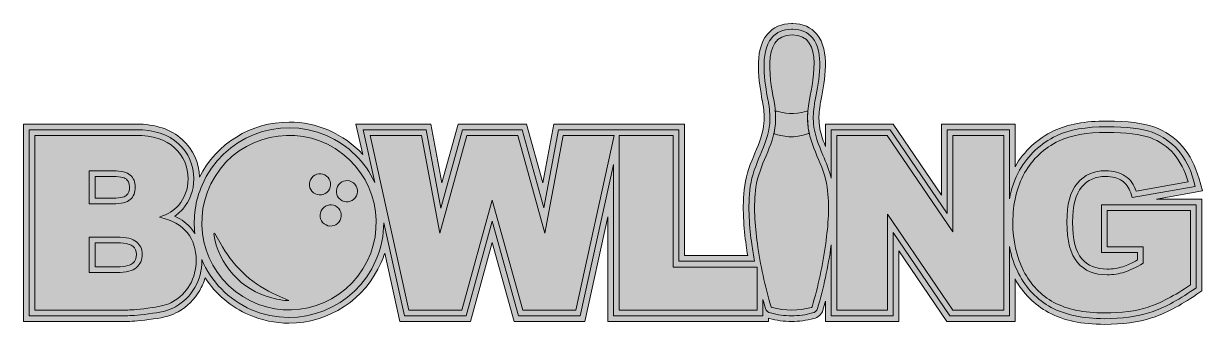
# Model space of a CAD drawing. Header units: inches. Extents: x 0.01 to 10.01, y -2.81 to -0.21.
import ezdxf

# ---------------------------------------------------------------- set-up
doc = ezdxf.new("R2010")
doc.units = ezdxf.units.IN
doc.header["$MEASUREMENT"] = 0
doc.layers.add('Layer 1', color=7, linetype='Continuous')

# ---------------------------------------------------------------- blocks, each defined once
blk = doc.blocks.new('block 3')
at = {"layer": 'Layer 1', "true_color": 0xcccccb}
h = blk.add_hatch(color=254, dxfattribs=at)
h.dxf.hatch_style = 2
edge = h.paths.add_edge_path()
edge.add_spline(control_points=[(6.5325, -0.3099), (6.2498, -0.3043), (6.3577, -0.7488), (6.381, -0.8895), (6.3905, -0.9466), (6.3937, -1.0046), (6.3894, -1.0623), (6.3749, -1.2564), (6.2509, -1.41), (6.2249, -1.5997), (6.2033, -1.7577), (6.2158, -1.9201), (6.2374, -2.0774), (6.2622, -2.2582), (6.3004, -2.4389), (6.3528, -2.6138), (6.3535, -2.6163), (6.3559, -2.6181), (6.3585, -2.6181), (6.3585, -2.6181), (6.3623, -2.6191), (6.3623, -2.6191), (6.4713, -2.6488), (6.5863, -2.6485), (6.6951, -2.6182), (6.6951, -2.6182), (6.6951, -2.6182), (6.6951, -2.6182), (6.6977, -2.6182), (6.7001, -2.6164), (6.7008, -2.6139), (6.7533, -2.439), (6.7916, -2.2583), (6.8165, -2.0775), (6.8381, -1.9202), (6.8508, -1.7578), (6.8292, -1.5998), (6.8033, -1.4102), (6.6794, -1.2565), (6.665, -1.0624), (6.6607, -1.0046), (6.664, -0.9466), (6.6735, -0.8895), (6.6968, -0.7489), (6.8152, -0.3045), (6.5325, -0.3099)], knot_values=[0, 0, 0, 0, 1, 1, 1, 2, 2, 2, 3, 3, 3, 4, 4, 4, 5, 5, 5, 6, 6, 6, 7, 7, 7, 8, 8, 8, 9, 9, 9, 10, 10, 10, 11, 11, 11, 12, 12, 12, 13, 13, 13, 14, 14, 14, 15, 15, 15, 15], degree=3, periodic=1)
at = {"layer": 'Layer 1', "true_color": 0xee3c39}
h = blk.add_hatch(color=20, dxfattribs=at)
h.dxf.hatch_style = 2
edge = h.paths.add_edge_path()
edge.add_spline(control_points=[(6.67, -1.1456), (6.5504, -1.192), (6.4428, -1.1691), (6.3836, -1.1479), (6.3795, -1.1464), (6.3774, -1.1422), (6.3784, -1.1379), (6.3837, -1.1133), (6.3875, -1.0883), (6.3894, -1.0624), (6.3917, -1.0294), (6.3918, -0.9966), (6.3896, -0.9637), (6.3892, -0.9575), (6.395, -0.953), (6.4009, -0.9549), (6.458, -0.9735), (6.5503, -0.9899), (6.6535, -0.9565), (6.6593, -0.9546), (6.6651, -0.959), (6.6647, -0.9651), (6.6626, -0.9976), (6.6626, -1.0299), (6.6649, -1.0624), (6.6668, -1.0874), (6.6704, -1.1117), (6.6755, -1.1355), (6.6764, -1.1397), (6.674, -1.144), (6.67, -1.1456)], knot_values=[0, 0, 0, 0, 1, 1, 1, 2, 2, 2, 3, 3, 3, 4, 4, 4, 5, 5, 5, 6, 6, 6, 7, 7, 7, 8, 8, 8, 9, 9, 9, 10, 10, 10, 10], degree=3, periodic=1)
at = {"layer": 'Layer 1', "lineweight": 0}
for points, knots in [([(6.5325, -0.3099), (6.2498, -0.3043), (6.3577, -0.7488), (6.381, -0.8895), (6.3905, -0.9466), (6.3937, -1.0046), (6.3894, -1.0623), (6.3749, -1.2564), (6.2509, -1.41), (6.2249, -1.5997), (6.2033, -1.7577), (6.2158, -1.9201), (6.2374, -2.0774), (6.2622, -2.2582), (6.3004, -2.4389), (6.3528, -2.6138), (6.3535, -2.6163), (6.3559, -2.6181), (6.3585, -2.6181), (6.3585, -2.6181), (6.3623, -2.6191), (6.3623, -2.6191), (6.4713, -2.6488), (6.5863, -2.6485), (6.6951, -2.6182), (6.6951, -2.6182), (6.6951, -2.6182), (6.6951, -2.6182), (6.6977, -2.6182), (6.7001, -2.6164), (6.7008, -2.6139), (6.7533, -2.439), (6.7916, -2.2583), (6.8165, -2.0775), (6.8381, -1.9202), (6.8508, -1.7578), (6.8292, -1.5998), (6.8033, -1.4102), (6.6794, -1.2565), (6.665, -1.0624), (6.6607, -1.0046), (6.664, -0.9466), (6.6735, -0.8895), (6.6968, -0.7489), (6.8152, -0.3045), (6.5325, -0.3099)], [0, 0, 0, 0, 1, 1, 1, 2, 2, 2, 3, 3, 3, 4, 4, 4, 5, 5, 5, 6, 6, 6, 7, 7, 7, 8, 8, 8, 9, 9, 9, 10, 10, 10, 11, 11, 11, 12, 12, 12, 13, 13, 13, 14, 14, 14, 15, 15, 15, 15]), ([(6.67, -1.1456), (6.5504, -1.192), (6.4428, -1.1691), (6.3836, -1.1479), (6.3795, -1.1464), (6.3774, -1.1422), (6.3784, -1.1379), (6.3837, -1.1133), (6.3875, -1.0883), (6.3894, -1.0624), (6.3917, -1.0294), (6.3918, -0.9966), (6.3896, -0.9637), (6.3892, -0.9575), (6.395, -0.953), (6.4009, -0.9549), (6.458, -0.9735), (6.5503, -0.9899), (6.6535, -0.9565), (6.6593, -0.9546), (6.6651, -0.959), (6.6647, -0.9651), (6.6626, -0.9976), (6.6626, -1.0299), (6.6649, -1.0624), (6.6668, -1.0874), (6.6704, -1.1117), (6.6755, -1.1355), (6.6764, -1.1397), (6.674, -1.144), (6.67, -1.1456)], [0, 0, 0, 0, 1, 1, 1, 2, 2, 2, 3, 3, 3, 4, 4, 4, 5, 5, 5, 6, 6, 6, 7, 7, 7, 8, 8, 8, 9, 9, 9, 10, 10, 10, 10])]:
    blk.add_open_spline(points, degree=3, knots=knots, dxfattribs=at)
blk = doc.blocks.new('block 2')
at = {"layer": 'Layer 1', "true_color": 0x333333}
h = blk.add_hatch(color=250, dxfattribs=at)
h.dxf.hatch_style = 2
edge = h.paths.add_edge_path()
edge.add_spline(control_points=[(10.0123, -1.6307), (10.0123, -1.6307), (9.9835, -1.5284), (9.9835, -1.5284), (9.9529, -1.4197), (9.9057, -1.3277), (9.8432, -1.255), (9.7791, -1.1803), (9.6977, -1.1247), (9.6013, -1.0895), (9.5087, -1.0557), (9.3779, -1.0392), (9.2014, -1.0392), (9.0182, -1.0392), (8.868, -1.0665), (8.7548, -1.1204), (8.6108, -1.1898), (8.4992, -1.2927), (8.4231, -1.4263), (8.4231, -1.4263), (8.4231, -1.0645), (8.4231, -1.0645), (8.4231, -1.0645), (7.7994, -1.0645), (7.7994, -1.0645), (7.7994, -1.0645), (7.7994, -1.6665), (7.7994, -1.6665), (7.7994, -1.6665), (7.3896, -1.0645), (7.3896, -1.0645), (7.3896, -1.0645), (6.8152, -1.0645), (6.8152, -1.0645), (6.8152, -1.0645), (6.8152, -1.2554), (6.8152, -1.2554), (6.7884, -1.1887), (6.7662, -1.1236), (6.7611, -1.0553), (6.7575, -1.0069), (6.7601, -0.9564), (6.7686, -0.9053), (6.7708, -0.8915), (6.7741, -0.8746), (6.7779, -0.8551), (6.8076, -0.7012), (6.8573, -0.4437), (6.741, -0.3029), (6.6927, -0.2444), (6.6224, -0.2135), (6.5376, -0.2135), (6.5376, -0.2135), (6.5272, -0.2135), (6.5272, -0.2135), (6.4421, -0.2135), (6.3711, -0.2446), (6.322, -0.3036), (6.2022, -0.4474), (6.2519, -0.7185), (6.2786, -0.8644), (6.2786, -0.8644), (6.2793, -0.8683), (6.2793, -0.8683), (6.2819, -0.8821), (6.2842, -0.8946), (6.2859, -0.9052), (6.2944, -0.9564), (6.2969, -1.0069), (6.2932, -1.0552), (6.2868, -1.1421), (6.2526, -1.2236), (6.2165, -1.31), (6.1806, -1.3958), (6.1434, -1.4845), (6.1294, -1.5866), (6.1043, -1.7695), (6.1229, -1.952), (6.1419, -2.0905), (6.146, -2.1204), (6.1506, -2.1501), (6.1554, -2.1798), (6.1554, -2.1798), (5.6191, -2.1798), (5.6191, -2.1798), (5.6191, -2.1798), (5.6191, -1.0645), (5.6191, -1.0645), (5.6191, -1.0645), (4.5105, -1.0645), (4.5105, -1.0645), (4.5105, -1.0645), (4.416, -1.5634), (4.416, -1.5634), (4.416, -1.5634), (4.2778, -1.0645), (4.2778, -1.0645), (4.2778, -1.0645), (3.6982, -1.0645), (3.6982, -1.0645), (3.6982, -1.0645), (3.5605, -1.563), (3.5605, -1.563), (3.5605, -1.563), (3.4665, -1.0645), (3.4665, -1.0645), (3.4665, -1.0645), (2.832, -1.0645), (2.832, -1.0645), (2.832, -1.0645), (2.8893, -1.3218), (2.8893, -1.3218), (2.8092, -1.235), (2.7115, -1.1653), (2.6013, -1.1177), (2.4941, -1.0715), (2.381, -1.0481), (2.265, -1.0481), (1.9415, -1.0481), (1.6483, -1.2298), (1.5039, -1.5152), (1.5005, -1.3894), (1.4517, -1.2821), (1.3586, -1.196), (1.2642, -1.1087), (1.1316, -1.0645), (0.9646, -1.0645), (0.9646, -1.0645), (0.0123, -1.0645), (0.0123, -1.0645), (0.0123, -1.0645), (0.0123, -2.7369), (0.0123, -2.7369), (0.0123, -2.7369), (0.898, -2.7369), (0.898, -2.7369), (0.9367, -2.7369), (1.0058, -2.7302), (1.1154, -2.7159), (1.2064, -2.704), (1.2749, -2.6842), (1.3246, -2.6554), (1.401, -2.6114), (1.4621, -2.5507), (1.5062, -2.475), (1.5259, -2.4411), (1.5413, -2.4052), (1.5523, -2.3674), (1.643, -2.5061), (1.7721, -2.6154), (1.9265, -2.682), (2.0337, -2.7282), (2.1468, -2.7517), (2.2628, -2.7517), (2.6038, -2.7517), (2.9112, -2.5497), (3.046, -2.2372), (3.0572, -2.2114), (3.067, -2.1852), (3.0755, -2.1587), (3.0755, -2.1587), (3.2041, -2.7369), (3.2041, -2.7369), (3.2041, -2.7369), (3.803, -2.7369), (3.803, -2.7369), (3.803, -2.7369), (3.9884, -2.0687), (3.9884, -2.0687), (3.9884, -2.0687), (4.1746, -2.7369), (4.1746, -2.7369), (4.1746, -2.7369), (4.7736, -2.7369), (4.7736, -2.7369), (4.7736, -2.7369), (4.9691, -1.8503), (4.9691, -1.8503), (4.9691, -1.8503), (4.9691, -2.7369), (4.9691, -2.7369), (4.9691, -2.7369), (6.3327, -2.7369), (6.3327, -2.7369), (6.3327, -2.7369), (6.3327, -2.711), (6.3327, -2.711), (6.3346, -2.7114), (6.3364, -2.7121), (6.3383, -2.7125), (6.3997, -2.7291), (6.4632, -2.7375), (6.527, -2.7375), (6.5906, -2.7375), (6.654, -2.7291), (6.7154, -2.7126), (6.7524, -2.7051), (6.7821, -2.6782), (6.7932, -2.6416), (6.8008, -2.6161), (6.8081, -2.5903), (6.8152, -2.5643), (6.8152, -2.5643), (6.8152, -2.7369), (6.8152, -2.7369), (6.8152, -2.7369), (7.438, -2.7369), (7.438, -2.7369), (7.438, -2.7369), (7.438, -2.1404), (7.438, -2.1404), (7.438, -2.1404), (7.8448, -2.7369), (7.8448, -2.7369), (7.8448, -2.7369), (8.4231, -2.7369), (8.4231, -2.7369), (8.4231, -2.7369), (8.4231, -2.3777), (8.4231, -2.3777), (8.492, -2.5009), (8.5873, -2.596), (8.7069, -2.6607), (8.8313, -2.728), (8.9912, -2.7621), (9.1822, -2.7621), (9.3342, -2.7621), (9.4686, -2.7438), (9.5815, -2.7076), (9.6939, -2.6716), (9.823, -2.6042), (9.9652, -2.5072), (9.9652, -2.5072), (10.0073, -2.4785), (10.0073, -2.4785), (10.0073, -2.4785), (10.0073, -1.7003), (10.0073, -1.7003), (10.0073, -1.7003), (9.6222, -1.7003), (9.6222, -1.7003), (9.6222, -1.7003), (10.0123, -1.6307), (10.0123, -1.6307)], knot_values=[0, 0, 0, 0, 1, 1, 1, 2, 2, 2, 3, 3, 3, 4, 4, 4, 5, 5, 5, 6, 6, 6, 7, 7, 7, 8, 8, 8, 9, 9, 9, 10, 10, 10, 11, 11, 11, 12, 12, 12, 13, 13, 13, 14, 14, 14, 15, 15, 15, 16, 16, 16, 17, 17, 17, 18, 18, 18, 19, 19, 19, 20, 20, 20, 21, 21, 21, 22, 22, 22, 23, 23, 23, 24, 24, 24, 25, 25, 25, 26, 26, 26, 27, 27, 27, 28, 28, 28, 29, 29, 29, 30, 30, 30, 31, 31, 31, 32, 32, 32, 33, 33, 33, 34, 34, 34, 35, 35, 35, 36, 36, 36, 37, 37, 37, 38, 38, 38, 39, 39, 39, 40, 40, 40, 41, 41, 41, 42, 42, 42, 43, 43, 43, 44, 44, 44, 45, 45, 45, 46, 46, 46, 47, 47, 47, 48, 48, 48, 49, 49, 49, 50, 50, 50, 51, 51, 51, 52, 52, 52, 53, 53, 53, 54, 54, 54, 55, 55, 55, 56, 56, 56, 57, 57, 57, 58, 58, 58, 59, 59, 59, 60, 60, 60, 61, 61, 61, 62, 62, 62, 63, 63, 63, 64, 64, 64, 65, 65, 65, 66, 66, 66, 67, 67, 67, 68, 68, 68, 69, 69, 69, 70, 70, 70, 71, 71, 71, 72, 72, 72, 73, 73, 73, 74, 74, 74, 75, 75, 75, 76, 76, 76, 77, 77, 77, 78, 78, 78, 79, 79, 79, 80, 80, 80, 81, 81, 81, 81], degree=3, periodic=1)
at = {"layer": 'Layer 1', "true_color": 0xfbf8cd}
h = blk.add_hatch(color=7, dxfattribs=at)
h.dxf.hatch_style = 2
edge = h.paths.add_edge_path()
edge.add_spline(control_points=[(9.1562, -1.7485), (9.1562, -1.7485), (9.1562, -2.1527), (9.1562, -2.1527), (9.1562, -2.1527), (9.462, -2.1527), (9.462, -2.1527), (9.462, -2.1527), (9.462, -2.2161), (9.462, -2.2161), (9.4151, -2.2426), (9.3728, -2.2619), (9.3361, -2.2736), (9.2946, -2.2869), (9.2503, -2.2936), (9.2044, -2.2936), (9.1104, -2.2936), (9.0399, -2.2653), (8.9888, -2.207), (8.9368, -2.1477), (8.9104, -2.043), (8.9104, -1.8956), (8.9104, -1.7574), (8.9366, -1.6567), (8.9882, -1.5964), (9.0386, -1.5375), (9.105, -1.5088), (9.1913, -1.5088), (9.2484, -1.5088), (9.2951, -1.5209), (9.3302, -1.5448), (9.3648, -1.5685), (9.3889, -1.6023), (9.4038, -1.6481), (9.4038, -1.6481), (9.4168, -1.688), (9.4168, -1.688), (9.4168, -1.688), (9.9515, -1.5926), (9.9515, -1.5926), (9.9515, -1.5926), (9.9371, -1.5414), (9.9371, -1.5414), (9.9085, -1.4395), (9.8646, -1.3537), (9.8067, -1.2864), (9.748, -1.2181), (9.6733, -1.1671), (9.5848, -1.1347), (9.4976, -1.1029), (9.3722, -1.0874), (9.2014, -1.0874), (9.0254, -1.0874), (8.8822, -1.1131), (8.7757, -1.1638), (8.6387, -1.2299), (8.533, -1.3281), (8.4618, -1.4558), (8.421, -1.529), (8.3922, -1.6105), (8.3749, -1.6988), (8.3749, -1.6988), (8.3749, -1.1126), (8.3749, -1.1126), (8.3749, -1.1126), (7.8475, -1.1126), (7.8475, -1.1126), (7.8475, -1.1126), (7.8475, -1.8229), (7.8475, -1.8229), (7.8475, -1.8229), (7.3641, -1.1126), (7.3641, -1.1126), (7.3641, -1.1126), (6.8634, -1.1126), (6.8634, -1.1126), (6.8634, -1.1126), (6.8634, -1.5242), (6.8634, -1.5242), (6.8462, -1.4554), (6.8194, -1.3912), (6.7933, -1.3287), (6.7556, -1.2386), (6.7201, -1.1535), (6.7131, -1.0589), (6.7092, -1.0066), (6.7119, -0.9523), (6.721, -0.8974), (6.7234, -0.8832), (6.7267, -0.8657), (6.7306, -0.8459), (6.7586, -0.7004), (6.8056, -0.4569), (6.7038, -0.3336), (6.6644, -0.2859), (6.6085, -0.2617), (6.5376, -0.2617), (6.5376, -0.2617), (6.5272, -0.2617), (6.5272, -0.2617), (6.4559, -0.2617), (6.3993, -0.2862), (6.359, -0.3344), (6.2537, -0.4609), (6.3007, -0.7177), (6.326, -0.8557), (6.3289, -0.8714), (6.3315, -0.8855), (6.3335, -0.8973), (6.3426, -0.9524), (6.3452, -1.0067), (6.3413, -1.0588), (6.3342, -1.1534), (6.2986, -1.2385), (6.261, -1.3286), (6.2262, -1.4115), (6.1903, -1.4974), (6.1772, -1.5931), (6.1529, -1.7703), (6.1711, -1.9485), (6.1897, -2.0839), (6.1963, -2.1323), (6.2039, -2.1803), (6.2123, -2.228), (6.2123, -2.228), (5.5709, -2.228), (5.5709, -2.228), (5.5709, -2.228), (5.5709, -1.1126), (5.5709, -1.1126), (5.5709, -1.1126), (5.0823, -1.1126), (5.0823, -1.1126), (5.0823, -1.1126), (5.0173, -1.1126), (5.0173, -1.1126), (5.0173, -1.1126), (4.5504, -1.1126), (4.5504, -1.1126), (4.5504, -1.1126), (4.4249, -1.7758), (4.4249, -1.7758), (4.4249, -1.7758), (4.2411, -1.1126), (4.2411, -1.1126), (4.2411, -1.1126), (3.7349, -1.1126), (3.7349, -1.1126), (3.7349, -1.1126), (3.5517, -1.7761), (3.5517, -1.7761), (3.5517, -1.7761), (3.4265, -1.1126), (3.4265, -1.1126), (3.4265, -1.1126), (2.8921, -1.1126), (2.8921, -1.1126), (2.8921, -1.1126), (2.9917, -1.5604), (2.9917, -1.5604), (2.9114, -1.388), (2.7702, -1.2431), (2.5822, -1.162), (2.1753, -0.9865), (1.7015, -1.1747), (1.526, -1.5816), (1.4679, -1.7164), (1.4499, -1.8585), (1.4663, -1.9948), (1.4579, -1.9809), (1.4489, -1.9674), (1.4387, -1.9547), (1.4026, -1.9099), (1.3539, -1.8734), (1.2932, -1.8455), (1.3201, -1.8278), (1.3432, -1.8079), (1.3623, -1.786), (1.4244, -1.7146), (1.4559, -1.6283), (1.4559, -1.5292), (1.4559, -1.4114), (1.4122, -1.3112), (1.3259, -1.2314), (1.2407, -1.1526), (1.1191, -1.1126), (0.9646, -1.1126), (0.9646, -1.1126), (0.0605, -1.1126), (0.0605, -1.1126), (0.0605, -1.1126), (0.0605, -2.6887), (0.0605, -2.6887), (0.0605, -2.6887), (0.898, -2.6887), (0.898, -2.6887), (0.9341, -2.6887), (1.0031, -2.682), (1.1091, -2.6681), (1.1937, -2.6571), (1.2564, -2.6393), (1.3005, -2.6136), (1.3696, -2.5739), (1.4247, -2.5191), (1.4645, -2.4508), (1.5043, -2.3824), (1.5245, -2.3046), (1.5245, -2.2196), (1.5245, -2.2172), (1.5243, -2.215), (1.5243, -2.2126), (1.6021, -2.3968), (1.748, -2.5525), (1.9456, -2.6378), (2.3525, -2.8133), (2.8263, -2.625), (3.0018, -2.2182), (3.0465, -2.1146), (3.0675, -2.0066), (3.0674, -1.9004), (3.0674, -1.9004), (3.2428, -2.6887), (3.2428, -2.6887), (3.2428, -2.6887), (3.7664, -2.6887), (3.7664, -2.6887), (3.7664, -2.6887), (3.9884, -1.8888), (3.9884, -1.8888), (3.9884, -1.8888), (4.2112, -2.6887), (4.2112, -2.6887), (4.2112, -2.6887), (4.7349, -2.6887), (4.7349, -2.6887), (4.7349, -2.6887), (5.0173, -1.4077), (5.0173, -1.4077), (5.0173, -1.4077), (5.0173, -2.6887), (5.0173, -2.6887), (5.0173, -2.6887), (6.2845, -2.6887), (6.2845, -2.6887), (6.2845, -2.6887), (6.2845, -2.5501), (6.2845, -2.5501), (6.2916, -2.5762), (6.2989, -2.6021), (6.3066, -2.6278), (6.3127, -2.6478), (6.3292, -2.6621), (6.3492, -2.6655), (6.3492, -2.6655), (6.3497, -2.6656), (6.3497, -2.6656), (6.4074, -2.6814), (6.4671, -2.6893), (6.527, -2.6893), (6.587, -2.6893), (6.6467, -2.6813), (6.7046, -2.6655), (6.7245, -2.6621), (6.7409, -2.6478), (6.747, -2.6277), (6.7985, -2.4561), (6.8376, -2.275), (6.8634, -2.0892), (6.8634, -2.0892), (6.8634, -2.6887), (6.8634, -2.6887), (6.8634, -2.6887), (7.3898, -2.6887), (7.3898, -2.6887), (7.3898, -2.6887), (7.3898, -1.9842), (7.3898, -1.9842), (7.3898, -1.9842), (7.8703, -2.6887), (7.8703, -2.6887), (7.8703, -2.6887), (8.3749, -2.6887), (8.3749, -2.6887), (8.3749, -2.6887), (8.3749, -2.1023), (8.3749, -2.1023), (8.3908, -2.1841), (8.4165, -2.2605), (8.4525, -2.3305), (8.5176, -2.4572), (8.6109, -2.554), (8.7298, -2.6183), (8.8471, -2.6818), (8.9993, -2.7139), (9.1822, -2.7139), (9.3292, -2.7139), (9.4586, -2.6964), (9.5668, -2.6617), (9.6748, -2.6271), (9.7997, -2.5617), (9.9381, -2.4674), (9.9381, -2.4674), (9.9591, -2.453), (9.9591, -2.453), (9.9591, -2.453), (9.9591, -1.7485), (9.9591, -1.7485), (9.9591, -1.7485), (9.1562, -1.7485), (9.1562, -1.7485)], knot_values=[0, 0, 0, 0, 1, 1, 1, 2, 2, 2, 3, 3, 3, 4, 4, 4, 5, 5, 5, 6, 6, 6, 7, 7, 7, 8, 8, 8, 9, 9, 9, 10, 10, 10, 11, 11, 11, 12, 12, 12, 13, 13, 13, 14, 14, 14, 15, 15, 15, 16, 16, 16, 17, 17, 17, 18, 18, 18, 19, 19, 19, 20, 20, 20, 21, 21, 21, 22, 22, 22, 23, 23, 23, 24, 24, 24, 25, 25, 25, 26, 26, 26, 27, 27, 27, 28, 28, 28, 29, 29, 29, 30, 30, 30, 31, 31, 31, 32, 32, 32, 33, 33, 33, 34, 34, 34, 35, 35, 35, 36, 36, 36, 37, 37, 37, 38, 38, 38, 39, 39, 39, 40, 40, 40, 41, 41, 41, 42, 42, 42, 43, 43, 43, 44, 44, 44, 45, 45, 45, 46, 46, 46, 47, 47, 47, 48, 48, 48, 49, 49, 49, 50, 50, 50, 51, 51, 51, 52, 52, 52, 53, 53, 53, 54, 54, 54, 55, 55, 55, 56, 56, 56, 57, 57, 57, 58, 58, 58, 59, 59, 59, 60, 60, 60, 61, 61, 61, 62, 62, 62, 63, 63, 63, 64, 64, 64, 65, 65, 65, 66, 66, 66, 67, 67, 67, 68, 68, 68, 69, 69, 69, 70, 70, 70, 71, 71, 71, 72, 72, 72, 73, 73, 73, 74, 74, 74, 75, 75, 75, 76, 76, 76, 77, 77, 77, 78, 78, 78, 79, 79, 79, 80, 80, 80, 81, 81, 81, 82, 82, 82, 83, 83, 83, 84, 84, 84, 85, 85, 85, 86, 86, 86, 87, 87, 87, 88, 88, 88, 89, 89, 89, 90, 90, 90, 91, 91, 91, 92, 92, 92, 93, 93, 93, 94, 94, 94, 95, 95, 95, 96, 96, 96, 97, 97, 97, 98, 98, 98, 99, 99, 99, 100, 100, 100, 101, 101, 101, 102, 102, 102, 103, 103, 103, 103], degree=3, periodic=1)
edge = h.paths.add_edge_path()
edge.add_spline(control_points=[(0.6182, -1.5088), (0.6182, -1.5088), (0.7718, -1.5088), (0.7718, -1.5088), (0.8466, -1.5088), (0.8755, -1.5242), (0.8861, -1.5334), (0.897, -1.5428), (0.9114, -1.5597), (0.9114, -1.5979), (0.9114, -1.6301), (0.903, -1.653), (0.8858, -1.6682), (0.8753, -1.6775), (0.8461, -1.693), (0.7688, -1.693), (0.7688, -1.693), (0.6182, -1.693), (0.6182, -1.693), (0.6182, -1.693), (0.6182, -1.5088), (0.6182, -1.5088)], knot_values=[0, 0, 0, 0, 1, 1, 1, 2, 2, 2, 3, 3, 3, 4, 4, 4, 5, 5, 5, 6, 6, 6, 7, 7, 7, 7], degree=3, periodic=1)
edge = h.paths.add_edge_path()
edge.add_spline(control_points=[(0.9381, -2.2442), (0.9222, -2.258), (0.8859, -2.2744), (0.8031, -2.2744), (0.8031, -2.2744), (0.6182, -2.2744), (0.6182, -2.2744), (0.6182, -2.2744), (0.6182, -2.071), (0.6182, -2.071), (0.6182, -2.071), (0.8021, -2.071), (0.8021, -2.071), (0.8914, -2.071), (0.9265, -2.089), (0.9393, -2.0997), (0.9602, -2.1171), (0.9699, -2.1388), (0.9699, -2.1682), (0.9699, -2.2013), (0.9598, -2.2255), (0.9381, -2.2442)], knot_values=[0, 0, 0, 0, 1, 1, 1, 2, 2, 2, 3, 3, 3, 4, 4, 4, 5, 5, 5, 6, 6, 6, 7, 7, 7, 7], degree=3, periodic=1)
at = {"layer": 'Layer 1', "true_color": 0x1b3664}
h = blk.add_hatch(color=159, dxfattribs=at)
h.dxf.hatch_style = 2
edge = h.paths.add_edge_path()
edge.add_spline(control_points=[(2.8481, -2.3539), (3.0984, -2.0318), (3.04, -1.5661), (2.7179, -1.3157), (2.3958, -1.0654), (1.9301, -1.1237), (1.6797, -1.4458), (1.4294, -1.7679), (1.4878, -2.2337), (1.8099, -2.484), (2.132, -2.7344), (2.5977, -2.676), (2.8481, -2.3539)], knot_values=[0, 0, 0, 0, 1, 1, 1, 2, 2, 2, 3, 3, 3, 4, 4, 4, 4], degree=3, periodic=1)
edge = h.paths.add_edge_path()
edge.add_spline(control_points=[(2.81, -1.5628), (2.8491, -1.5932), (2.8562, -1.6496), (2.8258, -1.6888), (2.7954, -1.7279), (2.739, -1.7349), (2.6999, -1.7045), (2.6607, -1.6741), (2.6537, -1.6177), (2.6841, -1.5786), (2.7145, -1.5395), (2.7709, -1.5324), (2.81, -1.5628)], knot_values=[0, 0, 0, 0, 1, 1, 1, 2, 2, 2, 3, 3, 3, 4, 4, 4, 4], degree=3, periodic=1)
edge = h.paths.add_edge_path()
edge.add_spline(control_points=[(2.4562, -1.5208), (2.4866, -1.4817), (2.543, -1.4746), (2.5821, -1.5051), (2.6213, -1.5355), (2.6283, -1.5919), (2.5979, -1.631), (2.5675, -1.6701), (2.5111, -1.6772), (2.472, -1.6468), (2.4329, -1.6163), (2.4258, -1.56), (2.4562, -1.5208)], knot_values=[0, 0, 0, 0, 1, 1, 1, 2, 2, 2, 3, 3, 3, 4, 4, 4, 4], degree=3, periodic=1)
edge = h.paths.add_edge_path()
edge.add_spline(control_points=[(2.5468, -1.7845), (2.5772, -1.7453), (2.6336, -1.7383), (2.6727, -1.7687), (2.7119, -1.7991), (2.7189, -1.8555), (2.6885, -1.8946), (2.6581, -1.9337), (2.6017, -1.9408), (2.5626, -1.9104), (2.5234, -1.88), (2.5164, -1.8236), (2.5468, -1.7845)], knot_values=[0, 0, 0, 0, 1, 1, 1, 2, 2, 2, 3, 3, 3, 4, 4, 4, 4], degree=3, periodic=1)
edge = h.paths.add_edge_path()
edge.add_spline(control_points=[(1.625, -1.995), (1.624, -1.9888), (1.6325, -1.9859), (1.6356, -1.9914), (1.6356, -1.9914), (1.7, -2.1039), (1.7, -2.1039), (1.8049, -2.2873), (1.9667, -2.4316), (2.161, -2.515), (2.161, -2.515), (2.2633, -2.5589), (2.2633, -2.5589), (2.2572, -2.5666), (2.166, -2.5504), (2.1185, -2.5382), (1.8596, -2.4717), (1.6662, -2.2566), (1.625, -1.995)], knot_values=[0, 0, 0, 0, 1, 1, 1, 2, 2, 2, 3, 3, 3, 4, 4, 4, 5, 5, 5, 6, 6, 6, 6], degree=3, periodic=1)
at = {"layer": 'Layer 1', "true_color": 0xee3c39}
h = blk.add_hatch(color=20, dxfattribs=at)
h.dxf.hatch_style = 2
edge = h.paths.add_edge_path()
edge.add_spline(control_points=[(0.1087, -1.1608), (0.1087, -1.1608), (0.9646, -1.1608), (0.9646, -1.1608), (1.1073, -1.1608), (1.2168, -1.1962), (1.2932, -1.2668), (1.3695, -1.3375), (1.4077, -1.4249), (1.4077, -1.5292), (1.4077, -1.6167), (1.3805, -1.6917), (1.326, -1.7543), (1.2896, -1.796), (1.2365, -1.829), (1.1665, -1.8532), (1.2728, -1.8788), (1.351, -1.9227), (1.4012, -1.985), (1.4513, -2.0472), (1.4763, -2.1254), (1.4763, -2.2196), (1.4763, -2.2963), (1.4585, -2.3653), (1.4229, -2.4265), (1.3872, -2.4878), (1.3384, -2.5362), (1.2765, -2.5719), (1.2381, -2.5941), (1.1803, -2.6102), (1.1029, -2.6203), (0.9999, -2.6338), (0.9316, -2.6405), (0.898, -2.6405), (0.898, -2.6405), (0.1087, -2.6405), (0.1087, -2.6405), (0.1087, -2.6405), (0.1087, -1.1608), (0.1087, -1.1608)], knot_values=[0, 0, 0, 0, 1, 1, 1, 2, 2, 2, 3, 3, 3, 4, 4, 4, 5, 5, 5, 6, 6, 6, 7, 7, 7, 8, 8, 8, 9, 9, 9, 10, 10, 10, 11, 11, 11, 12, 12, 12, 13, 13, 13, 13], degree=3, periodic=1)
edge = h.paths.add_edge_path()
edge.add_spline(control_points=[(0.57, -1.7412), (0.57, -1.7412), (0.7688, -1.7412), (0.7688, -1.7412), (0.8401, -1.7412), (0.8898, -1.7289), (0.9177, -1.7044), (0.9456, -1.6798), (0.9596, -1.6443), (0.9596, -1.5979), (0.9596, -1.5548), (0.9456, -1.5212), (0.9177, -1.4969), (0.8898, -1.4727), (0.8411, -1.4606), (0.7718, -1.4606), (0.7718, -1.4606), (0.57, -1.4606), (0.57, -1.4606), (0.57, -1.4606), (0.57, -1.7412), (0.57, -1.7412)], knot_values=[0, 0, 0, 0, 1, 1, 1, 2, 2, 2, 3, 3, 3, 4, 4, 4, 5, 5, 5, 6, 6, 6, 7, 7, 7, 7], degree=3, periodic=1)
edge = h.paths.add_edge_path()
edge.add_spline(control_points=[(0.57, -2.3226), (0.57, -2.3226), (0.8031, -2.3226), (0.8031, -2.3226), (0.8819, -2.3226), (0.9374, -2.3086), (0.9697, -2.2807), (1.002, -2.2528), (1.0181, -2.2153), (1.0181, -2.1682), (1.0181, -2.1244), (1.0021, -2.0893), (0.9702, -2.0627), (0.9382, -2.0361), (0.8822, -2.0228), (0.8021, -2.0228), (0.8021, -2.0228), (0.57, -2.0228), (0.57, -2.0228), (0.57, -2.0228), (0.57, -2.3226), (0.57, -2.3226)], knot_values=[0, 0, 0, 0, 1, 1, 1, 2, 2, 2, 3, 3, 3, 4, 4, 4, 5, 5, 5, 6, 6, 6, 7, 7, 7, 7], degree=3, periodic=1)
h = blk.add_hatch(color=20, dxfattribs=at)
h.dxf.hatch_style = 2
h.paths.add_polyline_path([(2.9522, -1.1608), (3.3866, -1.1608), (3.5428, -1.9892), (3.7716, -1.1608), (4.2045, -1.1608), (4.4337, -1.9882), (4.5904, -1.1608), (5.0224, -1.1608), (4.6962, -2.6405), (4.2479, -2.6405), (3.9883, -1.7089), (3.7297, -2.6405), (3.2814, -2.6405)])
h = blk.add_hatch(color=20, dxfattribs=at)
h.dxf.hatch_style = 2
h.paths.add_polyline_path([(5.0655, -1.1608), (5.5227, -1.1608), (5.5227, -2.2762), (6.2363, -2.2762), (6.2363, -2.6405), (5.0655, -2.6405)])
h = blk.add_hatch(color=20, dxfattribs=at)
h.dxf.hatch_style = 2
h.paths.add_polyline_path([(6.9116, -1.1608), (7.3386, -1.1608), (7.8957, -1.9794), (7.8957, -1.1608), (8.3267, -1.1608), (8.3267, -2.6405), (7.8957, -2.6405), (7.3416, -1.828), (7.3416, -2.6405), (6.9116, -2.6405)])
h = blk.add_hatch(color=20, dxfattribs=at)
h.dxf.hatch_style = 2
edge = h.paths.add_edge_path()
edge.add_spline(control_points=[(9.2044, -2.1046), (9.2044, -2.1046), (9.2044, -1.7967), (9.2044, -1.7967), (9.2044, -1.7967), (9.9109, -1.7967), (9.9109, -1.7967), (9.9109, -1.7967), (9.9109, -2.4276), (9.9109, -2.4276), (9.7757, -2.5197), (9.6561, -2.5825), (9.5521, -2.6158), (9.4481, -2.6491), (9.3248, -2.6658), (9.1822, -2.6658), (9.0066, -2.6658), (8.8634, -2.6358), (8.7527, -2.5759), (8.642, -2.516), (8.5562, -2.4269), (8.4953, -2.3084), (8.4344, -2.19), (8.404, -2.0541), (8.404, -1.9007), (8.404, -1.7392), (8.4373, -1.5987), (8.5039, -1.4793), (8.5705, -1.3598), (8.6681, -1.2692), (8.7966, -1.2073), (8.8969, -1.1595), (9.0318, -1.1356), (9.2014, -1.1356), (9.3649, -1.1356), (9.4872, -1.1504), (9.5683, -1.18), (9.6493, -1.2096), (9.7166, -1.2555), (9.7701, -1.3178), (9.8236, -1.38), (9.8638, -1.4589), (9.8907, -1.5545), (9.8907, -1.5545), (9.4497, -1.6332), (9.4497, -1.6332), (9.4315, -1.5774), (9.4007, -1.5346), (9.3573, -1.505), (9.3139, -1.4754), (9.2586, -1.4606), (9.1913, -1.4606), (9.091, -1.4606), (9.0111, -1.4954), (8.9516, -1.5651), (8.892, -1.6347), (8.8622, -1.7449), (8.8622, -1.8956), (8.8622, -2.0558), (8.8923, -2.1702), (8.9526, -2.2388), (9.0128, -2.3074), (9.0967, -2.3418), (9.2044, -2.3418), (9.2555, -2.3418), (9.3043, -2.3344), (9.3507, -2.3196), (9.3972, -2.3047), (9.4503, -2.2795), (9.5102, -2.2439), (9.5102, -2.2439), (9.5102, -2.1046), (9.5102, -2.1046), (9.5102, -2.1046), (9.2044, -2.1046), (9.2044, -2.1046)], knot_values=[0, 0, 0, 0, 1, 1, 1, 2, 2, 2, 3, 3, 3, 4, 4, 4, 5, 5, 5, 6, 6, 6, 7, 7, 7, 8, 8, 8, 9, 9, 9, 10, 10, 10, 11, 11, 11, 12, 12, 12, 13, 13, 13, 14, 14, 14, 15, 15, 15, 16, 16, 16, 17, 17, 17, 18, 18, 18, 19, 19, 19, 20, 20, 20, 21, 21, 21, 22, 22, 22, 23, 23, 23, 24, 24, 24, 25, 25, 25, 25], degree=3, periodic=1)
at = {"layer": 'Layer 1', "lineweight": 0}
for points in [[(2.9522, -1.1608), (3.3866, -1.1608), (3.5428, -1.9892), (3.7716, -1.1608), (4.2045, -1.1608), (4.4337, -1.9882), (4.5904, -1.1608), (5.0224, -1.1608), (4.6962, -2.6405), (4.2479, -2.6405), (3.9883, -1.7089), (3.7297, -2.6405), (3.2814, -2.6405), (2.9522, -1.1608)], [(5.0655, -1.1608), (5.5227, -1.1608), (5.5227, -2.2762), (6.2363, -2.2762), (6.2363, -2.6405), (5.0655, -2.6405), (5.0655, -1.1608)], [(6.9116, -1.1608), (7.3386, -1.1608), (7.8957, -1.9794), (7.8957, -1.1608), (8.3267, -1.1608), (8.3267, -2.6405), (7.8957, -2.6405), (7.3416, -1.828), (7.3416, -2.6405), (6.9116, -2.6405), (6.9116, -1.1608)]]:
    blk.add_lwpolyline(points, dxfattribs=at)
for points, knots in [([(10.0123, -1.6307), (10.0123, -1.6307), (9.9835, -1.5284), (9.9835, -1.5284), (9.9529, -1.4197), (9.9057, -1.3277), (9.8432, -1.255), (9.7791, -1.1803), (9.6977, -1.1247), (9.6013, -1.0895), (9.5087, -1.0557), (9.3779, -1.0392), (9.2014, -1.0392), (9.0182, -1.0392), (8.868, -1.0665), (8.7548, -1.1204), (8.6108, -1.1898), (8.4992, -1.2927), (8.4231, -1.4263), (8.4231, -1.4263), (8.4231, -1.0645), (8.4231, -1.0645), (8.4231, -1.0645), (7.7994, -1.0645), (7.7994, -1.0645), (7.7994, -1.0645), (7.7994, -1.6665), (7.7994, -1.6665), (7.7994, -1.6665), (7.3896, -1.0645), (7.3896, -1.0645), (7.3896, -1.0645), (6.8152, -1.0645), (6.8152, -1.0645), (6.8152, -1.0645), (6.8152, -1.2554), (6.8152, -1.2554), (6.7884, -1.1887), (6.7662, -1.1236), (6.7611, -1.0553), (6.7575, -1.0069), (6.7601, -0.9564), (6.7686, -0.9053), (6.7708, -0.8915), (6.7741, -0.8746), (6.7779, -0.8551), (6.8076, -0.7012), (6.8573, -0.4437), (6.741, -0.3029), (6.6927, -0.2444), (6.6224, -0.2135), (6.5376, -0.2135), (6.5376, -0.2135), (6.5272, -0.2135), (6.5272, -0.2135), (6.4421, -0.2135), (6.3711, -0.2446), (6.322, -0.3036), (6.2022, -0.4474), (6.2519, -0.7185), (6.2786, -0.8644), (6.2786, -0.8644), (6.2793, -0.8683), (6.2793, -0.8683), (6.2819, -0.8821), (6.2842, -0.8946), (6.2859, -0.9052), (6.2944, -0.9564), (6.2969, -1.0069), (6.2932, -1.0552), (6.2868, -1.1421), (6.2526, -1.2236), (6.2165, -1.31), (6.1806, -1.3958), (6.1434, -1.4845), (6.1294, -1.5866), (6.1043, -1.7695), (6.1229, -1.952), (6.1419, -2.0905), (6.146, -2.1204), (6.1506, -2.1501), (6.1554, -2.1798), (6.1554, -2.1798), (5.6191, -2.1798), (5.6191, -2.1798), (5.6191, -2.1798), (5.6191, -1.0645), (5.6191, -1.0645), (5.6191, -1.0645), (4.5105, -1.0645), (4.5105, -1.0645), (4.5105, -1.0645), (4.416, -1.5634), (4.416, -1.5634), (4.416, -1.5634), (4.2778, -1.0645), (4.2778, -1.0645), (4.2778, -1.0645), (3.6982, -1.0645), (3.6982, -1.0645), (3.6982, -1.0645), (3.5605, -1.563), (3.5605, -1.563), (3.5605, -1.563), (3.4665, -1.0645), (3.4665, -1.0645), (3.4665, -1.0645), (2.832, -1.0645), (2.832, -1.0645), (2.832, -1.0645), (2.8893, -1.3218), (2.8893, -1.3218), (2.8092, -1.235), (2.7115, -1.1653), (2.6013, -1.1177), (2.4941, -1.0715), (2.381, -1.0481), (2.265, -1.0481), (1.9415, -1.0481), (1.6483, -1.2298), (1.5039, -1.5152), (1.5005, -1.3894), (1.4517, -1.2821), (1.3586, -1.196), (1.2642, -1.1087), (1.1316, -1.0645), (0.9646, -1.0645), (0.9646, -1.0645), (0.0123, -1.0645), (0.0123, -1.0645), (0.0123, -1.0645), (0.0123, -2.7369), (0.0123, -2.7369), (0.0123, -2.7369), (0.898, -2.7369), (0.898, -2.7369), (0.9367, -2.7369), (1.0058, -2.7302), (1.1154, -2.7159), (1.2064, -2.704), (1.2749, -2.6842), (1.3246, -2.6554), (1.401, -2.6114), (1.4621, -2.5507), (1.5062, -2.475), (1.5259, -2.4411), (1.5413, -2.4052), (1.5523, -2.3674), (1.643, -2.5061), (1.7721, -2.6154), (1.9265, -2.682), (2.0337, -2.7282), (2.1468, -2.7517), (2.2628, -2.7517), (2.6038, -2.7517), (2.9112, -2.5497), (3.046, -2.2372), (3.0572, -2.2114), (3.067, -2.1852), (3.0755, -2.1587), (3.0755, -2.1587), (3.2041, -2.7369), (3.2041, -2.7369), (3.2041, -2.7369), (3.803, -2.7369), (3.803, -2.7369), (3.803, -2.7369), (3.9884, -2.0687), (3.9884, -2.0687), (3.9884, -2.0687), (4.1746, -2.7369), (4.1746, -2.7369), (4.1746, -2.7369), (4.7736, -2.7369), (4.7736, -2.7369), (4.7736, -2.7369), (4.9691, -1.8503), (4.9691, -1.8503), (4.9691, -1.8503), (4.9691, -2.7369), (4.9691, -2.7369), (4.9691, -2.7369), (6.3327, -2.7369), (6.3327, -2.7369), (6.3327, -2.7369), (6.3327, -2.711), (6.3327, -2.711), (6.3346, -2.7114), (6.3364, -2.7121), (6.3383, -2.7125), (6.3997, -2.7291), (6.4632, -2.7375), (6.527, -2.7375), (6.5906, -2.7375), (6.654, -2.7291), (6.7154, -2.7126), (6.7524, -2.7051), (6.7821, -2.6782), (6.7932, -2.6416), (6.8008, -2.6161), (6.8081, -2.5903), (6.8152, -2.5643), (6.8152, -2.5643), (6.8152, -2.7369), (6.8152, -2.7369), (6.8152, -2.7369), (7.438, -2.7369), (7.438, -2.7369), (7.438, -2.7369), (7.438, -2.1404), (7.438, -2.1404), (7.438, -2.1404), (7.8448, -2.7369), (7.8448, -2.7369), (7.8448, -2.7369), (8.4231, -2.7369), (8.4231, -2.7369), (8.4231, -2.7369), (8.4231, -2.3777), (8.4231, -2.3777), (8.492, -2.5009), (8.5873, -2.596), (8.7069, -2.6607), (8.8313, -2.728), (8.9912, -2.7621), (9.1822, -2.7621), (9.3342, -2.7621), (9.4686, -2.7438), (9.5815, -2.7076), (9.6939, -2.6716), (9.823, -2.6042), (9.9652, -2.5072), (9.9652, -2.5072), (10.0073, -2.4785), (10.0073, -2.4785), (10.0073, -2.4785), (10.0073, -1.7003), (10.0073, -1.7003), (10.0073, -1.7003), (9.6222, -1.7003), (9.6222, -1.7003), (9.6222, -1.7003), (10.0123, -1.6307), (10.0123, -1.6307)], [0, 0, 0, 0, 1, 1, 1, 2, 2, 2, 3, 3, 3, 4, 4, 4, 5, 5, 5, 6, 6, 6, 7, 7, 7, 8, 8, 8, 9, 9, 9, 10, 10, 10, 11, 11, 11, 12, 12, 12, 13, 13, 13, 14, 14, 14, 15, 15, 15, 16, 16, 16, 17, 17, 17, 18, 18, 18, 19, 19, 19, 20, 20, 20, 21, 21, 21, 22, 22, 22, 23, 23, 23, 24, 24, 24, 25, 25, 25, 26, 26, 26, 27, 27, 27, 28, 28, 28, 29, 29, 29, 30, 30, 30, 31, 31, 31, 32, 32, 32, 33, 33, 33, 34, 34, 34, 35, 35, 35, 36, 36, 36, 37, 37, 37, 38, 38, 38, 39, 39, 39, 40, 40, 40, 41, 41, 41, 42, 42, 42, 43, 43, 43, 44, 44, 44, 45, 45, 45, 46, 46, 46, 47, 47, 47, 48, 48, 48, 49, 49, 49, 50, 50, 50, 51, 51, 51, 52, 52, 52, 53, 53, 53, 54, 54, 54, 55, 55, 55, 56, 56, 56, 57, 57, 57, 58, 58, 58, 59, 59, 59, 60, 60, 60, 61, 61, 61, 62, 62, 62, 63, 63, 63, 64, 64, 64, 65, 65, 65, 66, 66, 66, 67, 67, 67, 68, 68, 68, 69, 69, 69, 70, 70, 70, 71, 71, 71, 72, 72, 72, 73, 73, 73, 74, 74, 74, 75, 75, 75, 76, 76, 76, 77, 77, 77, 78, 78, 78, 79, 79, 79, 80, 80, 80, 81, 81, 81, 81]), ([(9.1562, -1.7485), (9.1562, -1.7485), (9.1562, -2.1527), (9.1562, -2.1527), (9.1562, -2.1527), (9.462, -2.1527), (9.462, -2.1527), (9.462, -2.1527), (9.462, -2.2161), (9.462, -2.2161), (9.4151, -2.2426), (9.3728, -2.2619), (9.3361, -2.2736), (9.2946, -2.2869), (9.2503, -2.2936), (9.2044, -2.2936), (9.1104, -2.2936), (9.0399, -2.2653), (8.9888, -2.207), (8.9368, -2.1477), (8.9104, -2.043), (8.9104, -1.8956), (8.9104, -1.7574), (8.9366, -1.6567), (8.9882, -1.5964), (9.0386, -1.5375), (9.105, -1.5088), (9.1913, -1.5088), (9.2484, -1.5088), (9.2951, -1.5209), (9.3302, -1.5448), (9.3648, -1.5685), (9.3889, -1.6023), (9.4038, -1.6481), (9.4038, -1.6481), (9.4168, -1.688), (9.4168, -1.688), (9.4168, -1.688), (9.9515, -1.5926), (9.9515, -1.5926), (9.9515, -1.5926), (9.9371, -1.5414), (9.9371, -1.5414), (9.9085, -1.4395), (9.8646, -1.3537), (9.8067, -1.2864), (9.748, -1.2181), (9.6733, -1.1671), (9.5848, -1.1347), (9.4976, -1.1029), (9.3722, -1.0874), (9.2014, -1.0874), (9.0254, -1.0874), (8.8822, -1.1131), (8.7757, -1.1638), (8.6387, -1.2299), (8.533, -1.3281), (8.4618, -1.4558), (8.421, -1.529), (8.3922, -1.6105), (8.3749, -1.6988), (8.3749, -1.6988), (8.3749, -1.1126), (8.3749, -1.1126), (8.3749, -1.1126), (7.8475, -1.1126), (7.8475, -1.1126), (7.8475, -1.1126), (7.8475, -1.8229), (7.8475, -1.8229), (7.8475, -1.8229), (7.3641, -1.1126), (7.3641, -1.1126), (7.3641, -1.1126), (6.8634, -1.1126), (6.8634, -1.1126), (6.8634, -1.1126), (6.8634, -1.5242), (6.8634, -1.5242), (6.8462, -1.4554), (6.8194, -1.3912), (6.7933, -1.3287), (6.7556, -1.2386), (6.7201, -1.1535), (6.7131, -1.0589), (6.7092, -1.0066), (6.7119, -0.9523), (6.721, -0.8974), (6.7234, -0.8832), (6.7267, -0.8657), (6.7306, -0.8459), (6.7586, -0.7004), (6.8056, -0.4569), (6.7038, -0.3336), (6.6644, -0.2859), (6.6085, -0.2617), (6.5376, -0.2617), (6.5376, -0.2617), (6.5272, -0.2617), (6.5272, -0.2617), (6.4559, -0.2617), (6.3993, -0.2862), (6.359, -0.3344), (6.2537, -0.4609), (6.3007, -0.7177), (6.326, -0.8557), (6.3289, -0.8714), (6.3315, -0.8855), (6.3335, -0.8973), (6.3426, -0.9524), (6.3452, -1.0067), (6.3413, -1.0588), (6.3342, -1.1534), (6.2986, -1.2385), (6.261, -1.3286), (6.2262, -1.4115), (6.1903, -1.4974), (6.1772, -1.5931), (6.1529, -1.7703), (6.1711, -1.9485), (6.1897, -2.0839), (6.1963, -2.1323), (6.2039, -2.1803), (6.2123, -2.228), (6.2123, -2.228), (5.5709, -2.228), (5.5709, -2.228), (5.5709, -2.228), (5.5709, -1.1126), (5.5709, -1.1126), (5.5709, -1.1126), (5.0823, -1.1126), (5.0823, -1.1126), (5.0823, -1.1126), (5.0173, -1.1126), (5.0173, -1.1126), (5.0173, -1.1126), (4.5504, -1.1126), (4.5504, -1.1126), (4.5504, -1.1126), (4.4249, -1.7758), (4.4249, -1.7758), (4.4249, -1.7758), (4.2411, -1.1126), (4.2411, -1.1126), (4.2411, -1.1126), (3.7349, -1.1126), (3.7349, -1.1126), (3.7349, -1.1126), (3.5517, -1.7761), (3.5517, -1.7761), (3.5517, -1.7761), (3.4265, -1.1126), (3.4265, -1.1126), (3.4265, -1.1126), (2.8921, -1.1126), (2.8921, -1.1126), (2.8921, -1.1126), (2.9917, -1.5604), (2.9917, -1.5604), (2.9114, -1.388), (2.7702, -1.2431), (2.5822, -1.162), (2.1753, -0.9865), (1.7015, -1.1747), (1.526, -1.5816), (1.4679, -1.7164), (1.4499, -1.8585), (1.4663, -1.9948), (1.4579, -1.9809), (1.4489, -1.9674), (1.4387, -1.9547), (1.4026, -1.9099), (1.3539, -1.8734), (1.2932, -1.8455), (1.3201, -1.8278), (1.3432, -1.8079), (1.3623, -1.786), (1.4244, -1.7146), (1.4559, -1.6283), (1.4559, -1.5292), (1.4559, -1.4114), (1.4122, -1.3112), (1.3259, -1.2314), (1.2407, -1.1526), (1.1191, -1.1126), (0.9646, -1.1126), (0.9646, -1.1126), (0.0605, -1.1126), (0.0605, -1.1126), (0.0605, -1.1126), (0.0605, -2.6887), (0.0605, -2.6887), (0.0605, -2.6887), (0.898, -2.6887), (0.898, -2.6887), (0.9341, -2.6887), (1.0031, -2.682), (1.1091, -2.6681), (1.1937, -2.6571), (1.2564, -2.6393), (1.3005, -2.6136), (1.3696, -2.5739), (1.4247, -2.5191), (1.4645, -2.4508), (1.5043, -2.3824), (1.5245, -2.3046), (1.5245, -2.2196), (1.5245, -2.2172), (1.5243, -2.215), (1.5243, -2.2126), (1.6021, -2.3968), (1.748, -2.5525), (1.9456, -2.6378), (2.3525, -2.8133), (2.8263, -2.625), (3.0018, -2.2182), (3.0465, -2.1146), (3.0675, -2.0066), (3.0674, -1.9004), (3.0674, -1.9004), (3.2428, -2.6887), (3.2428, -2.6887), (3.2428, -2.6887), (3.7664, -2.6887), (3.7664, -2.6887), (3.7664, -2.6887), (3.9884, -1.8888), (3.9884, -1.8888), (3.9884, -1.8888), (4.2112, -2.6887), (4.2112, -2.6887), (4.2112, -2.6887), (4.7349, -2.6887), (4.7349, -2.6887), (4.7349, -2.6887), (5.0173, -1.4077), (5.0173, -1.4077), (5.0173, -1.4077), (5.0173, -2.6887), (5.0173, -2.6887), (5.0173, -2.6887), (6.2845, -2.6887), (6.2845, -2.6887), (6.2845, -2.6887), (6.2845, -2.5501), (6.2845, -2.5501), (6.2916, -2.5762), (6.2989, -2.6021), (6.3066, -2.6278), (6.3127, -2.6478), (6.3292, -2.6621), (6.3492, -2.6655), (6.3492, -2.6655), (6.3497, -2.6656), (6.3497, -2.6656), (6.4074, -2.6814), (6.4671, -2.6893), (6.527, -2.6893), (6.587, -2.6893), (6.6467, -2.6813), (6.7046, -2.6655), (6.7245, -2.6621), (6.7409, -2.6478), (6.747, -2.6277), (6.7985, -2.4561), (6.8376, -2.275), (6.8634, -2.0892), (6.8634, -2.0892), (6.8634, -2.6887), (6.8634, -2.6887), (6.8634, -2.6887), (7.3898, -2.6887), (7.3898, -2.6887), (7.3898, -2.6887), (7.3898, -1.9842), (7.3898, -1.9842), (7.3898, -1.9842), (7.8703, -2.6887), (7.8703, -2.6887), (7.8703, -2.6887), (8.3749, -2.6887), (8.3749, -2.6887), (8.3749, -2.6887), (8.3749, -2.1023), (8.3749, -2.1023), (8.3908, -2.1841), (8.4165, -2.2605), (8.4525, -2.3305), (8.5176, -2.4572), (8.6109, -2.554), (8.7298, -2.6183), (8.8471, -2.6818), (8.9993, -2.7139), (9.1822, -2.7139), (9.3292, -2.7139), (9.4586, -2.6964), (9.5668, -2.6617), (9.6748, -2.6271), (9.7997, -2.5617), (9.9381, -2.4674), (9.9381, -2.4674), (9.9591, -2.453), (9.9591, -2.453), (9.9591, -2.453), (9.9591, -1.7485), (9.9591, -1.7485), (9.9591, -1.7485), (9.1562, -1.7485), (9.1562, -1.7485)], [0, 0, 0, 0, 1, 1, 1, 2, 2, 2, 3, 3, 3, 4, 4, 4, 5, 5, 5, 6, 6, 6, 7, 7, 7, 8, 8, 8, 9, 9, 9, 10, 10, 10, 11, 11, 11, 12, 12, 12, 13, 13, 13, 14, 14, 14, 15, 15, 15, 16, 16, 16, 17, 17, 17, 18, 18, 18, 19, 19, 19, 20, 20, 20, 21, 21, 21, 22, 22, 22, 23, 23, 23, 24, 24, 24, 25, 25, 25, 26, 26, 26, 27, 27, 27, 28, 28, 28, 29, 29, 29, 30, 30, 30, 31, 31, 31, 32, 32, 32, 33, 33, 33, 34, 34, 34, 35, 35, 35, 36, 36, 36, 37, 37, 37, 38, 38, 38, 39, 39, 39, 40, 40, 40, 41, 41, 41, 42, 42, 42, 43, 43, 43, 44, 44, 44, 45, 45, 45, 46, 46, 46, 47, 47, 47, 48, 48, 48, 49, 49, 49, 50, 50, 50, 51, 51, 51, 52, 52, 52, 53, 53, 53, 54, 54, 54, 55, 55, 55, 56, 56, 56, 57, 57, 57, 58, 58, 58, 59, 59, 59, 60, 60, 60, 61, 61, 61, 62, 62, 62, 63, 63, 63, 64, 64, 64, 65, 65, 65, 66, 66, 66, 67, 67, 67, 68, 68, 68, 69, 69, 69, 70, 70, 70, 71, 71, 71, 72, 72, 72, 73, 73, 73, 74, 74, 74, 75, 75, 75, 76, 76, 76, 77, 77, 77, 78, 78, 78, 79, 79, 79, 80, 80, 80, 81, 81, 81, 82, 82, 82, 83, 83, 83, 84, 84, 84, 85, 85, 85, 86, 86, 86, 87, 87, 87, 88, 88, 88, 89, 89, 89, 90, 90, 90, 91, 91, 91, 92, 92, 92, 93, 93, 93, 94, 94, 94, 95, 95, 95, 96, 96, 96, 97, 97, 97, 98, 98, 98, 99, 99, 99, 100, 100, 100, 101, 101, 101, 102, 102, 102, 103, 103, 103, 103]), ([(2.8481, -2.3539), (3.0984, -2.0318), (3.04, -1.5661), (2.7179, -1.3157), (2.3958, -1.0654), (1.9301, -1.1237), (1.6797, -1.4458), (1.4294, -1.7679), (1.4878, -2.2337), (1.8099, -2.484), (2.132, -2.7344), (2.5977, -2.676), (2.8481, -2.3539)], [0, 0, 0, 0, 1, 1, 1, 2, 2, 2, 3, 3, 3, 4, 4, 4, 4]), ([(0.1087, -1.1608), (0.1087, -1.1608), (0.9646, -1.1608), (0.9646, -1.1608), (1.1073, -1.1608), (1.2168, -1.1962), (1.2932, -1.2668), (1.3695, -1.3375), (1.4077, -1.4249), (1.4077, -1.5292), (1.4077, -1.6167), (1.3805, -1.6917), (1.326, -1.7543), (1.2896, -1.796), (1.2365, -1.829), (1.1665, -1.8532), (1.2728, -1.8788), (1.351, -1.9227), (1.4012, -1.985), (1.4513, -2.0472), (1.4763, -2.1254), (1.4763, -2.2196), (1.4763, -2.2963), (1.4585, -2.3653), (1.4229, -2.4265), (1.3872, -2.4878), (1.3384, -2.5362), (1.2765, -2.5719), (1.2381, -2.5941), (1.1803, -2.6102), (1.1029, -2.6203), (0.9999, -2.6338), (0.9316, -2.6405), (0.898, -2.6405), (0.898, -2.6405), (0.1087, -2.6405), (0.1087, -2.6405), (0.1087, -2.6405), (0.1087, -1.1608), (0.1087, -1.1608)], [0, 0, 0, 0, 1, 1, 1, 2, 2, 2, 3, 3, 3, 4, 4, 4, 5, 5, 5, 6, 6, 6, 7, 7, 7, 8, 8, 8, 9, 9, 9, 10, 10, 10, 11, 11, 11, 12, 12, 12, 13, 13, 13, 13]), ([(9.2044, -2.1046), (9.2044, -2.1046), (9.2044, -1.7967), (9.2044, -1.7967), (9.2044, -1.7967), (9.9109, -1.7967), (9.9109, -1.7967), (9.9109, -1.7967), (9.9109, -2.4276), (9.9109, -2.4276), (9.7757, -2.5197), (9.6561, -2.5825), (9.5521, -2.6158), (9.4481, -2.6491), (9.3248, -2.6658), (9.1822, -2.6658), (9.0066, -2.6658), (8.8634, -2.6358), (8.7527, -2.5759), (8.642, -2.516), (8.5562, -2.4269), (8.4953, -2.3084), (8.4344, -2.19), (8.404, -2.0541), (8.404, -1.9007), (8.404, -1.7392), (8.4373, -1.5987), (8.5039, -1.4793), (8.5705, -1.3598), (8.6681, -1.2692), (8.7966, -1.2073), (8.8969, -1.1595), (9.0318, -1.1356), (9.2014, -1.1356), (9.3649, -1.1356), (9.4872, -1.1504), (9.5683, -1.18), (9.6493, -1.2096), (9.7166, -1.2555), (9.7701, -1.3178), (9.8236, -1.38), (9.8638, -1.4589), (9.8907, -1.5545), (9.8907, -1.5545), (9.4497, -1.6332), (9.4497, -1.6332), (9.4315, -1.5774), (9.4007, -1.5346), (9.3573, -1.505), (9.3139, -1.4754), (9.2586, -1.4606), (9.1913, -1.4606), (9.091, -1.4606), (9.0111, -1.4954), (8.9516, -1.5651), (8.892, -1.6347), (8.8622, -1.7449), (8.8622, -1.8956), (8.8622, -2.0558), (8.8923, -2.1702), (8.9526, -2.2388), (9.0128, -2.3074), (9.0967, -2.3418), (9.2044, -2.3418), (9.2555, -2.3418), (9.3043, -2.3344), (9.3507, -2.3196), (9.3972, -2.3047), (9.4503, -2.2795), (9.5102, -2.2439), (9.5102, -2.2439), (9.5102, -2.1046), (9.5102, -2.1046), (9.5102, -2.1046), (9.2044, -2.1046), (9.2044, -2.1046)], [0, 0, 0, 0, 1, 1, 1, 2, 2, 2, 3, 3, 3, 4, 4, 4, 5, 5, 5, 6, 6, 6, 7, 7, 7, 8, 8, 8, 9, 9, 9, 10, 10, 10, 11, 11, 11, 12, 12, 12, 13, 13, 13, 14, 14, 14, 15, 15, 15, 16, 16, 16, 17, 17, 17, 18, 18, 18, 19, 19, 19, 20, 20, 20, 21, 21, 21, 22, 22, 22, 23, 23, 23, 24, 24, 24, 25, 25, 25, 25]), ([(0.57, -1.7412), (0.57, -1.7412), (0.7688, -1.7412), (0.7688, -1.7412), (0.8401, -1.7412), (0.8898, -1.7289), (0.9177, -1.7044), (0.9456, -1.6798), (0.9596, -1.6443), (0.9596, -1.5979), (0.9596, -1.5548), (0.9456, -1.5212), (0.9177, -1.4969), (0.8898, -1.4727), (0.8411, -1.4606), (0.7718, -1.4606), (0.7718, -1.4606), (0.57, -1.4606), (0.57, -1.4606), (0.57, -1.4606), (0.57, -1.7412), (0.57, -1.7412)], [0, 0, 0, 0, 1, 1, 1, 2, 2, 2, 3, 3, 3, 4, 4, 4, 5, 5, 5, 6, 6, 6, 7, 7, 7, 7]), ([(2.4562, -1.5208), (2.4866, -1.4817), (2.543, -1.4746), (2.5821, -1.5051), (2.6213, -1.5355), (2.6283, -1.5919), (2.5979, -1.631), (2.5675, -1.6701), (2.5111, -1.6772), (2.472, -1.6468), (2.4329, -1.6163), (2.4258, -1.56), (2.4562, -1.5208)], [0, 0, 0, 0, 1, 1, 1, 2, 2, 2, 3, 3, 3, 4, 4, 4, 4]), ([(0.6182, -1.5088), (0.6182, -1.5088), (0.7718, -1.5088), (0.7718, -1.5088), (0.8466, -1.5088), (0.8755, -1.5242), (0.8861, -1.5334), (0.897, -1.5428), (0.9114, -1.5597), (0.9114, -1.5979), (0.9114, -1.6301), (0.903, -1.653), (0.8858, -1.6682), (0.8753, -1.6775), (0.8461, -1.693), (0.7688, -1.693), (0.7688, -1.693), (0.6182, -1.693), (0.6182, -1.693), (0.6182, -1.693), (0.6182, -1.5088), (0.6182, -1.5088)], [0, 0, 0, 0, 1, 1, 1, 2, 2, 2, 3, 3, 3, 4, 4, 4, 5, 5, 5, 6, 6, 6, 7, 7, 7, 7]), ([(2.81, -1.5628), (2.8491, -1.5932), (2.8562, -1.6496), (2.8258, -1.6888), (2.7954, -1.7279), (2.739, -1.7349), (2.6999, -1.7045), (2.6607, -1.6741), (2.6537, -1.6177), (2.6841, -1.5786), (2.7145, -1.5395), (2.7709, -1.5324), (2.81, -1.5628)], [0, 0, 0, 0, 1, 1, 1, 2, 2, 2, 3, 3, 3, 4, 4, 4, 4]), ([(2.5468, -1.7845), (2.5772, -1.7453), (2.6336, -1.7383), (2.6727, -1.7687), (2.7119, -1.7991), (2.7189, -1.8555), (2.6885, -1.8946), (2.6581, -1.9337), (2.6017, -1.9408), (2.5626, -1.9104), (2.5234, -1.88), (2.5164, -1.8236), (2.5468, -1.7845)], [0, 0, 0, 0, 1, 1, 1, 2, 2, 2, 3, 3, 3, 4, 4, 4, 4]), ([(1.625, -1.995), (1.624, -1.9888), (1.6325, -1.9859), (1.6356, -1.9914), (1.6356, -1.9914), (1.7, -2.1039), (1.7, -2.1039), (1.8049, -2.2873), (1.9667, -2.4316), (2.161, -2.515), (2.161, -2.515), (2.2633, -2.5589), (2.2633, -2.5589), (2.2572, -2.5666), (2.166, -2.5504), (2.1185, -2.5382), (1.8596, -2.4717), (1.6662, -2.2566), (1.625, -1.995)], [0, 0, 0, 0, 1, 1, 1, 2, 2, 2, 3, 3, 3, 4, 4, 4, 5, 5, 5, 6, 6, 6, 6]), ([(0.57, -2.3226), (0.57, -2.3226), (0.8031, -2.3226), (0.8031, -2.3226), (0.8819, -2.3226), (0.9374, -2.3086), (0.9697, -2.2807), (1.002, -2.2528), (1.0181, -2.2153), (1.0181, -2.1682), (1.0181, -2.1244), (1.0021, -2.0893), (0.9702, -2.0627), (0.9382, -2.0361), (0.8822, -2.0228), (0.8021, -2.0228), (0.8021, -2.0228), (0.57, -2.0228), (0.57, -2.0228), (0.57, -2.0228), (0.57, -2.3226), (0.57, -2.3226)], [0, 0, 0, 0, 1, 1, 1, 2, 2, 2, 3, 3, 3, 4, 4, 4, 5, 5, 5, 6, 6, 6, 7, 7, 7, 7]), ([(0.9381, -2.2442), (0.9222, -2.258), (0.8859, -2.2744), (0.8031, -2.2744), (0.8031, -2.2744), (0.6182, -2.2744), (0.6182, -2.2744), (0.6182, -2.2744), (0.6182, -2.071), (0.6182, -2.071), (0.6182, -2.071), (0.8021, -2.071), (0.8021, -2.071), (0.8914, -2.071), (0.9265, -2.089), (0.9393, -2.0997), (0.9602, -2.1171), (0.9699, -2.1388), (0.9699, -2.1682), (0.9699, -2.2013), (0.9598, -2.2255), (0.9381, -2.2442)], [0, 0, 0, 0, 1, 1, 1, 2, 2, 2, 3, 3, 3, 4, 4, 4, 5, 5, 5, 6, 6, 6, 7, 7, 7, 7])]:
    blk.add_open_spline(points, degree=3, knots=knots, dxfattribs=at)
at = {"layer": 'Layer 1'}
blk.add_blockref('block 3', (0, 0), dxfattribs=at)

msp = doc.modelspace()

# ---------------------------------------------------------------- block references
at = {"layer": 'Layer 1'}
msp.add_blockref('block 2', (0, 0), dxfattribs=at)

doc.saveas('drawing.dxf')
